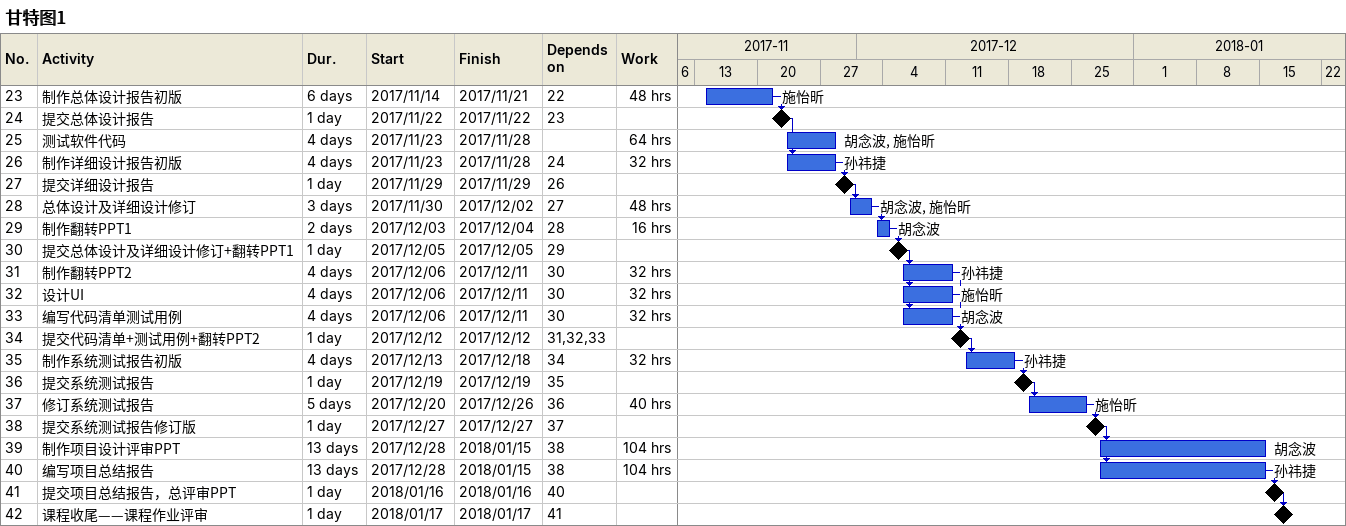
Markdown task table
甘特图1

| ID | Task | Duration | Start | Finish | Predecessors | Resources | Work (h) |
|---|---|---|---|---|---|---|---|
| 23 | 制作总体设计报告初版 | 6d | 2017-11-14 | 2017-11-21 | 22 | 施怡昕 | 48 |
| 24 | 提交总体设计报告 | 1d | 2017-11-22 | 2017-11-22 | 23 |  |  |
| 25 | 测试软件代码 | 4d | 2017-11-23 | 2017-11-28 |  | 胡念波, 施怡昕 | 64 |
| 26 | 制作详细设计报告初版 | 4d | 2017-11-23 | 2017-11-28 | 24 | 孙祎捷 | 32 |
| 27 | 提交详细设计报告 | 1d | 2017-11-29 | 2017-11-29 | 26 |  |  |
| 28 | 总体设计及详细设计修订 | 3d | 2017-11-30 | 2017-12-02 | 27 | 胡念波, 施怡昕 | 48 |
| 29 | 制作翻转PPT1 | 2d | 2017-12-03 | 2017-12-04 | 28 | 胡念波 | 16 |
| 30 | 提交总体设计及详细设计修订+翻转PPT1 | 1d | 2017-12-05 | 2017-12-05 | 29 |  |  |
| 31 | 制作翻转PPT2 | 4d | 2017-12-06 | 2017-12-11 | 30 | 孙祎捷 | 32 |
| 32 | 设计UI | 4d | 2017-12-06 | 2017-12-11 | 30 | 施怡昕 | 32 |
| 33 | 编写代码清单测试用例 | 4d | 2017-12-06 | 2017-12-11 | 30 | 胡念波 | 32 |
| 34 | 提交代码清单+测试用例+翻转PPT2 | 1d | 2017-12-12 | 2017-12-12 | 31, 32, 33 |  |  |
| 35 | 制作系统测试报告初版 | 4d | 2017-12-13 | 2017-12-18 | 34 | 孙祎捷 | 32 |
| 36 | 提交系统测试报告 | 1d | 2017-12-19 | 2017-12-19 | 35 |  |  |
| 37 | 修订系统测试报告 | 5d | 2017-12-20 | 2017-12-26 | 36 | 施怡昕 | 40 |
| 38 | 提交系统测试报告修订版 | 1d | 2017-12-27 | 2017-12-27 | 37 |  |  |
| 39 | 制作项目设计评审PPT | 13d | 2017-12-28 | 2018-01-15 | 38 | 胡念波 | 104 |
| 40 | 编写项目总结报告 | 13d | 2017-12-28 | 2018-01-15 | 38 | 孙祎捷 | 104 |
| 41 | 提交项目总结报告，总评审PPT | 1d | 2018-01-16 | 2018-01-16 | 40 |  |  |
| 42 | 课程收尾——课程作业评审 | 1d | 2018-01-17 | 2018-01-17 | 41 |  |  |
